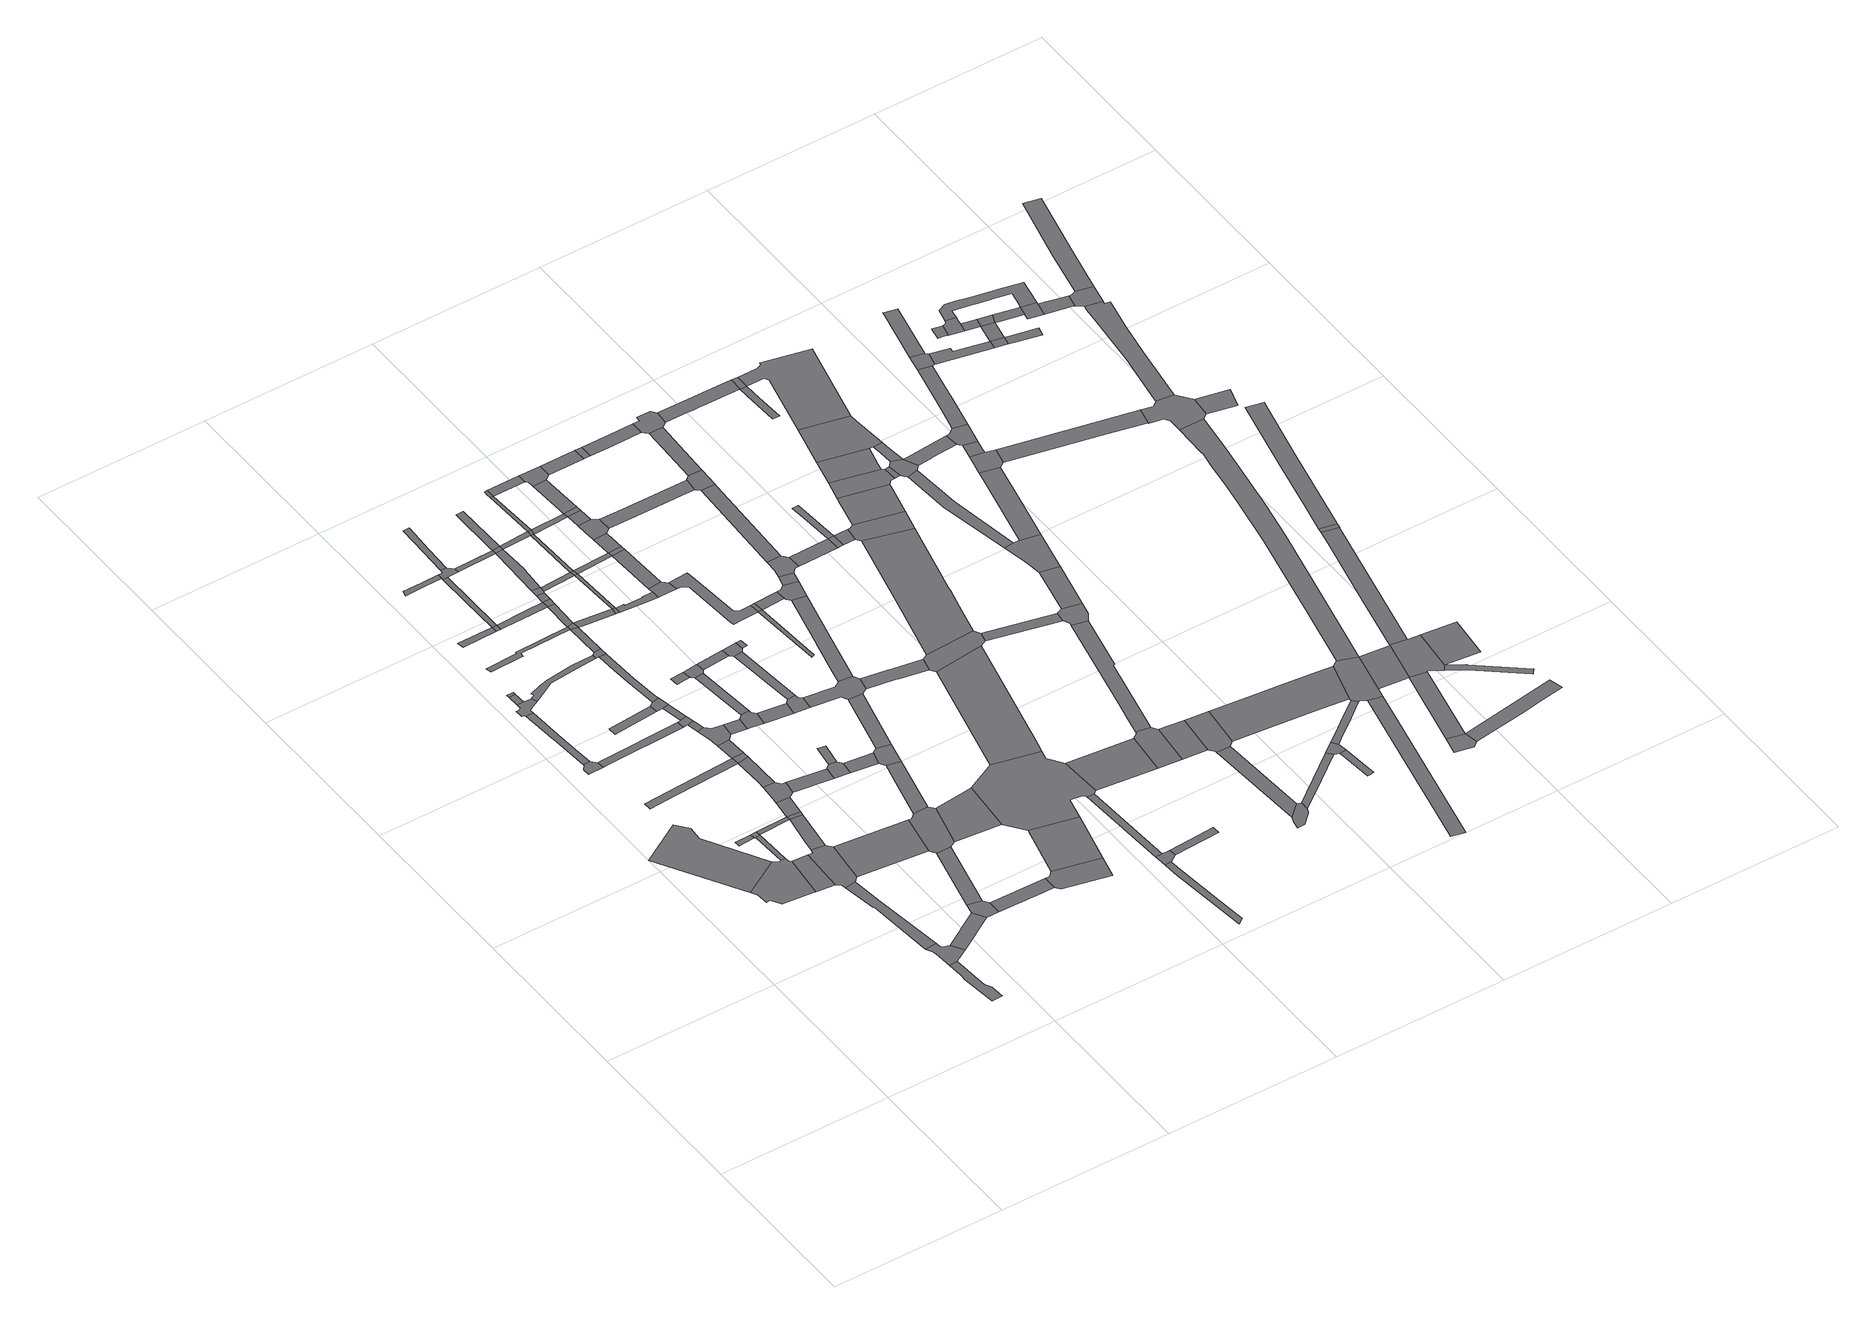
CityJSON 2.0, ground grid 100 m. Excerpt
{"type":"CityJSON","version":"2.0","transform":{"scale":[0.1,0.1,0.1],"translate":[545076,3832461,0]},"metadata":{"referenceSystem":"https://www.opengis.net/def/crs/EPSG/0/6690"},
"CityObjects":{
"road1":{"type":"Road","attributes":{"RoadStructureAttribute.sectionType":"1"},"geometry":[{"type":"MultiSurface","lod":"1","boundaries":[[[0,1,2,3,4,5]]]}]},
"road2":{"type":"Road","geometry":[{"type":"MultiSurface","lod":"1","boundaries":[[[6,5,4,7,8,9,10,11,12,13,14,15,16,17]]]}]},
"road3":{"type":"Road","attributes":{"RoadStructureAttribute.sectionType":"1"},"geometry":[{"type":"MultiSurface","lod":"1","boundaries":[[[18,19,20,21,22,23,24,25,26,27,28,29]]]}]},
"road4":{"type":"Road","geometry":[{"type":"MultiSurface","lod":"1","boundaries":[[[30,31,32,33,34,35,36,37]]]}]},
"road5":{"type":"Road","attributes":{"RoadStructureAttribute.sectionType":"1"},"geometry":[{"type":"MultiSurface","lod":"1","boundaries":[[[38,39,40,41,42,43,44,45,32,31]]]}]},
"road6":{"type":"Road","geometry":[{"type":"MultiSurface","lod":"1","boundaries":[[[46,47,48,49,50,51,52,53,54,23,22,55,56,57,58]]]}]},
"road7":{"type":"Road","geometry":[{"type":"MultiSurface","lod":"1","boundaries":[[[59,60,61,62,63]]]}]},
"road8":{"type":"Road","geometry":[{"type":"MultiSurface","lod":"1","boundaries":[[[14,13,64,65]]]}]},
"road9":{"type":"Road","attributes":{"RoadStructureAttribute.sectionType":"1"},"geometry":[{"type":"MultiSurface","lod":"1","boundaries":[[[66,67,68,69,70,71,51,50]]]}]},
"road10":{"type":"Road","attributes":{"RoadStructureAttribute.sectionType":"1"},"geometry":[{"type":"MultiSurface","lod":"1","boundaries":[[[72,73,17,16]]]}]},
"road11":{"type":"Road","geometry":[{"type":"MultiSurface","lod":"1","boundaries":[[[74,59,63,73,72]]]}]},
"road12":{"type":"Road","geometry":[{"type":"MultiSurface","lod":"1","boundaries":[[[75,76,77,78,79,80,81,82,42,41,83,84,85,86,87]]]}]},
"road13":{"type":"Road","attributes":{"RoadStructureAttribute.sectionType":"1"},"geometry":[{"type":"MultiSurface","lod":"1","boundaries":[[[88,89,77,76]]]}]},
"road14":{"type":"Road","geometry":[{"type":"MultiSurface","lod":"1","boundaries":[[[90,91,89,88]]]}]},
"road15":{"type":"Road","geometry":[{"type":"MultiSurface","lod":"1","boundaries":[[[92,93,94,65,64,95,96,68,67,97,98,99]]]}]},
"road16":{"type":"Road","attributes":{"RoadStructureAttribute.sectionType":"1"},"geometry":[{"type":"MultiSurface","lod":"1","boundaries":[[[100,101,102,103,104,105]]]}]},
"road17":{"type":"Road","attributes":{"RoadStructureAttribute.sectionType":"1"},"geometry":[{"type":"MultiSurface","lod":"1","boundaries":[[[106,74,72,107,108]]]}]},
"road18":{"type":"Road","attributes":{"RoadStructureAttribute.sectionType":"1"},"geometry":[{"type":"MultiSurface","lod":"1","boundaries":[[[109,58,57,110]]]}]},
"road19":{"type":"Road","attributes":{"RoadStructureAttribute.sectionType":"1"},"geometry":[{"type":"MultiSurface","lod":"1","boundaries":[[[111,112,37,36,113,114]]]}]},
"road20":{"type":"Road","attributes":{"RoadStructureAttribute.sectionType":"1"},"geometry":[{"type":"MultiSurface","lod":"1","boundaries":[[[108,115,116,117,92,99,118]]]}]},
"road21":{"type":"Road","geometry":[{"type":"MultiSurface","lod":"1","boundaries":[[[106,108,118,119]]]}]},
"road22":{"type":"Road","attributes":{"RoadStructureAttribute.sectionType":"1"},"geometry":[{"type":"MultiSurface","lod":"1","boundaries":[[[120,121,122,123]]]}]},
"road23":{"type":"Road","attributes":{"RoadStructureAttribute.sectionType":"1"},"geometry":[{"type":"MultiSurface","lod":"1","boundaries":[[[124,125,106,119,126]]]}]},
"road24":{"type":"Road","geometry":[{"type":"MultiSurface","lod":"1","boundaries":[[[127,128,129,130]]]}]},
"road25":{"type":"Road","geometry":[{"type":"MultiSurface","lod":"1","boundaries":[[[131,109,110,132,133,134,135]]]}]},
"road26":{"type":"Road","attributes":{"RoadStructureAttribute.sectionType":"1"},"geometry":[{"type":"MultiSurface","lod":"1","boundaries":[[[136,137,138,139,140,141,87,86,142,143,144,145]]]}]},
"road27":{"type":"Road","attributes":{"RoadStructureAttribute.sectionType":"1"},"geometry":[{"type":"MultiSurface","lod":"1","boundaries":[[[98,97,146,147]]]}]},
"road28":{"type":"Road","geometry":[{"type":"MultiSurface","lod":"1","boundaries":[[[148,149,150,151,124,126,152,153,154,155,156,157]]]}]},
"road29":{"type":"Road","attributes":{"RoadStructureAttribute.sectionType":"1"},"geometry":[{"type":"MultiSurface","lod":"1","boundaries":[[[158,159,160,161,162,163,164,165,166,167,168]]]}]},
"road30":{"type":"Road","attributes":{"RoadStructureAttribute.sectionType":"1"},"geometry":[{"type":"MultiSurface","lod":"1","boundaries":[[[169,105,170,148,157]]]}]},
"road31":{"type":"Road","geometry":[{"type":"MultiSurface","lod":"1","boundaries":[[[120,123,171,172]]]}]},
"road32":{"type":"Road","attributes":{"RoadStructureAttribute.sectionType":"1"},"geometry":[{"type":"MultiSurface","lod":"1","boundaries":[[[173,174,175,176,177,178,179,180]]]}]},
"road33":{"type":"Road","geometry":[{"type":"MultiSurface","lod":"1","boundaries":[[[181,100,105,169]]]}]},
"road34":{"type":"Road","attributes":{"RoadStructureAttribute.sectionType":"1"},"geometry":[{"type":"MultiSurface","lod":"1","boundaries":[[[182,131,135,183]]]}]},
"road35":{"type":"Road","attributes":{"RoadStructureAttribute.sectionType":"1"},"geometry":[{"type":"MultiSurface","lod":"1","boundaries":[[[184,185,186,100,181]]]}]},
"road36":{"type":"Road","geometry":[{"type":"MultiSurface","lod":"1","boundaries":[[[187,188,111,114,189,190,191]]]}]},
"road37":{"type":"Road","attributes":{"RoadStructureAttribute.sectionType":"1"},"geometry":[{"type":"MultiSurface","lod":"1","boundaries":[[[191,190,192,193]]]}]},
"road38":{"type":"Road","attributes":{"RoadStructureAttribute.sectionType":"1"},"geometry":[{"type":"MultiSurface","lod":"1","boundaries":[[[194,195,120,172,196,197]]]}]},
"road39":{"type":"Road","geometry":[{"type":"MultiSurface","lod":"1","boundaries":[[[198,199,127,130,200,201]]]}]},
"road40":{"type":"Road","attributes":{"RoadStructureAttribute.sectionType":"1"},"geometry":[{"type":"MultiSurface","lod":"1","boundaries":[[[201,200,188,187]]]}]},
"road41":{"type":"Road","geometry":[{"type":"MultiSurface","lod":"1","boundaries":[[[202,203,193,192,204,205,206,207,208,186,185,209,210]]]}]},
"road42":{"type":"Road","attributes":{"RoadStructureAttribute.sectionType":"1"},"geometry":[{"type":"MultiSurface","lod":"1","boundaries":[[[154,153,211,212]]]}]},
"road43":{"type":"Road","attributes":{"RoadStructureAttribute.sectionType":"1"},"geometry":[{"type":"MultiSurface","lod":"1","boundaries":[[[133,132,213,214,215]]]}]},
"road44":{"type":"Road","attributes":{"RoadStructureAttribute.sectionType":"1"},"geometry":[{"type":"MultiSurface","lod":"1","boundaries":[[[216,217,218,219,220,199,198,221,222,223,224]]]}]},
"road45":{"type":"Road","attributes":{"RoadStructureAttribute.sectionType":"1"},"geometry":[{"type":"MultiSurface","lod":"1","boundaries":[[[225,226,172,171,227,228,229]]]}]},
"road46":{"type":"Road","geometry":[{"type":"MultiSurface","lod":"1","boundaries":[[[230,231,173,180,194,197,232,233,234,235,236,237,238]]]}]},
"road47":{"type":"Road","geometry":[{"type":"MultiSurface","lod":"1","boundaries":[[[239,240,241,145,144,216,224]]]}]},
"road48":{"type":"Road","attributes":{"RoadStructureAttribute.sectionType":"1"},"geometry":[{"type":"MultiSurface","lod":"1","boundaries":[[[242,210,209,243,244]]]}]},
"road49":{"type":"Road","geometry":[{"type":"MultiSurface","lod":"1","boundaries":[[[245,246,247,147,146,248,249,182,183,250,251,252]]]}]},
"road50":{"type":"Road","attributes":{"RoadStructureAttribute.sectionType":"1"},"geometry":[{"type":"MultiSurface","lod":"1","boundaries":[[[168,240,239,253]]]}]},
"road51":{"type":"Road","attributes":{"RoadStructureAttribute.sectionType":"1"},"geometry":[{"type":"MultiSurface","lod":"1","boundaries":[[[254,255,256,257,230,238]]]}]},
"road52":{"type":"Road","geometry":[{"type":"MultiSurface","lod":"1","boundaries":[[[258,158,168,253]]]}]},
"road53":{"type":"Road","geometry":[{"type":"MultiSurface","lod":"1","boundaries":[[[259,260,212,211,261,262,263,264]]]}]},
"road54":{"type":"Road","geometry":[{"type":"MultiSurface","lod":"1","boundaries":[[[265,266,267,268,244,243,269,270,271]]]}]},
"road55":{"type":"Road","attributes":{"RoadStructureAttribute.sectionType":"1"},"geometry":[{"type":"MultiSurface","lod":"1","boundaries":[[[229,272,158,258,273,274]]]}]},
"road56":{"type":"Road","geometry":[{"type":"MultiSurface","lod":"1","boundaries":[[[275,276,277,278,279]]]}]},
"road57":{"type":"Road","geometry":[{"type":"MultiSurface","lod":"1","boundaries":[[[225,229,274,280]]]}]},
"road58":{"type":"Road","geometry":[{"type":"MultiSurface","lod":"1","boundaries":[[[281,282,283,259,264]]]}]},
"road59":{"type":"Road","attributes":{"RoadStructureAttribute.sectionType":"1"},"geometry":[{"type":"MultiSurface","lod":"1","boundaries":[[[284,235,234,285]]]}]},
"road60":{"type":"Road","attributes":{"RoadStructureAttribute.sectionType":"1"},"geometry":[{"type":"MultiSurface","lod":"1","boundaries":[[[286,225,280,287]]]}]},
"road61":{"type":"Road","attributes":{"RoadStructureAttribute.sectionType":"1"},"geometry":[{"type":"MultiSurface","lod":"1","boundaries":[[[288,289,267,266]]]}]},
"road62":{"type":"Road","geometry":[{"type":"MultiSurface","lod":"1","boundaries":[[[290,286,287,291,292,293,294,295]]]}]},
"road63":{"type":"Road","attributes":{"RoadStructureAttribute.sectionType":"1"},"geometry":[{"type":"MultiSurface","lod":"1","boundaries":[[[296,297,298,258,253,299,300,301]]]}]},
"road64":{"type":"Road","geometry":[{"type":"MultiSurface","lod":"1","boundaries":[[[302,275,279,289,288,303]]]}]},
"road65":{"type":"Road","attributes":{"RoadStructureAttribute.sectionType":"1"},"geometry":[{"type":"MultiSurface","lod":"1","boundaries":[[[262,261,304,305]]]}]},
"road66":{"type":"Road","attributes":{"RoadStructureAttribute.sectionType":"1"},"geometry":[{"type":"MultiSurface","lod":"1","boundaries":[[[306,307,308,246,245,309]]]}]},
"road67":{"type":"Road","attributes":{"RoadStructureAttribute.sectionType":"1"},"geometry":[{"type":"MultiSurface","lod":"1","boundaries":[[[271,270,310,311]]]}]},
"road68":{"type":"Road","attributes":{"RoadStructureAttribute.sectionType":"1"},"geometry":[{"type":"MultiSurface","lod":"1","boundaries":[[[312,313,252,251,314]]]}]},
"road69":{"type":"Road","attributes":{"RoadStructureAttribute.sectionType":"1"},"geometry":[{"type":"MultiSurface","lod":"1","boundaries":[[[315,316,317,285,318,290,295]]]}]},
"road70":{"type":"Road","geometry":[{"type":"MultiSurface","lod":"1","boundaries":[[[319,320,215,214,321,322,323,324]]]}]},
"road71":{"type":"Road","geometry":[{"type":"MultiSurface","lod":"1","boundaries":[[[325,284,285,317]]]}]},
"road72":{"type":"Road","attributes":{"RoadStructureAttribute.sectionType":"1"},"geometry":[{"type":"MultiSurface","lod":"1","boundaries":[[[326,293,292,327]]]}]},
"road73":{"type":"Road","geometry":[{"type":"MultiSurface","lod":"1","boundaries":[[[328,301,300,329,330,331]]]}]},
"road74":{"type":"Road","geometry":[{"type":"MultiSurface","lod":"1","boundaries":[[[332,305,304,306,309,333]]]}]},
"road75":{"type":"Road","attributes":{"RoadStructureAttribute.sectionType":"1"},"geometry":[{"type":"MultiSurface","lod":"1","boundaries":[[[334,302,303,335]]]}]},
"road76":{"type":"Road","attributes":{"RoadStructureAttribute.sectionType":"1"},"geometry":[{"type":"MultiSurface","lod":"1","boundaries":[[[336,337,338,284,325]]]}]},
"road77":{"type":"Road","geometry":[{"type":"MultiSurface","lod":"1","boundaries":[[[339,340,341,342,311,310,343,344]]]}]},
"road78":{"type":"Road","attributes":{"RoadStructureAttribute.sectionType":"1"},"geometry":[{"type":"MultiSurface","lod":"1","boundaries":[[[345,327,301,328]]]}]},
"road79":{"type":"Road","attributes":{"function":"2","RoadStructureAttribute.sectionType":"1"},"geometry":[{"type":"MultiSurface","lod":"1","boundaries":[[[346,319,324,347]]]}]},
"road80":{"type":"Road","geometry":[{"type":"MultiSurface","lod":"1","boundaries":[[[326,327,345,348]]]}]},
"road81":{"type":"Road","attributes":{"RoadStructureAttribute.sectionType":"1"},"geometry":[{"type":"MultiSurface","lod":"1","boundaries":[[[349,325,317,350]]]}]},
"road82":{"type":"Road","attributes":{"RoadStructureAttribute.sectionType":"1"},"geometry":[{"type":"MultiSurface","lod":"1","boundaries":[[[351,352,341,340]]]}]},
"road83":{"type":"Road","attributes":{"RoadStructureAttribute.sectionType":"1"},"geometry":[{"type":"MultiSurface","lod":"1","boundaries":[[[353,354,355,356,331,330,357,358,359]]]}]},
"road84":{"type":"Road","attributes":{"RoadStructureAttribute.sectionType":"1"},"geometry":[{"type":"MultiSurface","lod":"1","boundaries":[[[350,326,348,360]]]}]},
"road85":{"type":"Road","geometry":[{"type":"MultiSurface","lod":"1","boundaries":[[[361,362,334,335,352,351,363,364]]]}]},
"road86":{"type":"Road","attributes":{"RoadStructureAttribute.sectionType":"1"},"geometry":[{"type":"MultiSurface","lod":"1","boundaries":[[[365,366,332,333,367]]]}]},
"road87":{"type":"Road","geometry":[{"type":"MultiSurface","lod":"1","boundaries":[[[368,349,350,360]]]}]},
"road88":{"type":"Road","attributes":{"RoadStructureAttribute.sectionType":"1"},"geometry":[{"type":"MultiSurface","lod":"1","boundaries":[[[369,348,345,370]]]}]},
"road89":{"type":"Road","geometry":[{"type":"MultiSurface","lod":"1","boundaries":[[[371,372,361,364]]]}]},
"road90":{"type":"Road","geometry":[{"type":"MultiSurface","lod":"1","boundaries":[[[373,374,375,376,344,343,377,365,367,378,379,380,381,382]]]}]},
"road91":{"type":"Road","attributes":{"RoadStructureAttribute.sectionType":"1"},"geometry":[{"type":"MultiSurface","lod":"1","boundaries":[[[383,384,349,368]]]}]},
"road92":{"type":"Road","attributes":{"RoadStructureAttribute.sectionType":"1"},"geometry":[{"type":"MultiSurface","lod":"1","boundaries":[[[385,386,387,388,389,390,391]]]}]},
"road93":{"type":"Road","geometry":[{"type":"MultiSurface","lod":"1","boundaries":[[[392,393,312,314,346,347,394,395,396,397,398,399,400,401,402]]]}]},
"road94":{"type":"Road","geometry":[{"type":"MultiSurface","lod":"1","boundaries":[[[403,404,384,383,405]]]}]},
"road95":{"type":"Road","geometry":[{"type":"MultiSurface","lod":"1","boundaries":[[[406,407,359,358,408,409,410]]]}]},
"road96":{"type":"Road","attributes":{"RoadStructureAttribute.sectionType":"1"},"geometry":[{"type":"MultiSurface","lod":"1","boundaries":[[[411,368,360,412]]]}]},
"road97":{"type":"Road","attributes":{"RoadStructureAttribute.sectionType":"1"},"geometry":[{"type":"MultiSurface","lod":"1","boundaries":[[[413,370,407,406]]]}]},
"road98":{"type":"Road","geometry":[{"type":"MultiSurface","lod":"1","boundaries":[[[414,415,416,388,387,417]]]}]},
"road99":{"type":"Road","geometry":[{"type":"MultiSurface","lod":"1","boundaries":[[[418,369,370,413]]]}]},
"road100":{"type":"Road","attributes":{"RoadStructureAttribute.sectionType":"1"},"geometry":[{"type":"MultiSurface","lod":"1","boundaries":[[[419,420,421,422,423,424,425,369,418]]]}]},
"road101":{"type":"Road","attributes":{"RoadStructureAttribute.sectionType":"1"},"geometry":[{"type":"MultiSurface","lod":"1","boundaries":[[[397,416,415,398]]]}]},
"road102":{"type":"Road","attributes":{"RoadStructureAttribute.sectionType":"1"},"geometry":[{"type":"MultiSurface","lod":"1","boundaries":[[[405,383,426,427,428]]]}]},
"road103":{"type":"Road","attributes":{"RoadStructureAttribute.sectionType":"1"},"geometry":[{"type":"MultiSurface","lod":"1","boundaries":[[[429,430,431,432,433,410,409,434,435,436,437,438,439,440]]]}]},
"road104":{"type":"Road","attributes":{"RoadStructureAttribute.sectionType":"1"},"geometry":[{"type":"MultiSurface","lod":"1","boundaries":[[[441,442,443,444,445,439]]]}]},
"road105":{"type":"Road","geometry":[{"type":"MultiSurface","lod":"1","boundaries":[[[446,447,448,449,450,423,422,451,452,453]]]}]},
"road106":{"type":"Road","attributes":{"RoadStructureAttribute.sectionType":"1"},"geometry":[{"type":"MultiSurface","lod":"1","boundaries":[[[454,455,412,456,448,447]]]}]},
"road107":{"type":"Road","geometry":[{"type":"MultiSurface","lod":"1","boundaries":[[[457,411,412,455]]]}]},
"road108":{"type":"Road","geometry":[{"type":"MultiSurface","lod":"1","boundaries":[[[458,440,439,445]]]}]},
"road109":{"type":"Road","attributes":{"RoadStructureAttribute.sectionType":"1"},"geometry":[{"type":"MultiSurface","lod":"1","boundaries":[[[459,460,461,462,411,457]]]}]},
"road110":{"type":"Road","attributes":{"RoadStructureAttribute.sectionType":"1"},"geometry":[{"type":"MultiSurface","lod":"1","boundaries":[[[463,464,465,466,373,382,467,468,469]]]}]},
"road111":{"type":"Road","attributes":{"RoadStructureAttribute.sectionType":"1"},"geometry":[{"type":"MultiSurface","lod":"1","boundaries":[[[470,471,472,414,417]]]}]},
"road112":{"type":"Road","attributes":{"RoadStructureAttribute.sectionType":"1"},"geometry":[{"type":"MultiSurface","lod":"1","boundaries":[[[473,474,475,381,380,476,477,478,479]]]}]},
"road113":{"type":"Road","geometry":[{"type":"MultiSurface","lod":"1","boundaries":[[[428,427,480,460,459,481,482]]]}]},
"road114":{"type":"Road","attributes":{"RoadStructureAttribute.sectionType":"1"},"geometry":[{"type":"MultiSurface","lod":"1","boundaries":[[[483,458,445,484,485]]]}]},
"road115":{"type":"Road","attributes":{"function":"2","RoadStructureAttribute.sectionType":"1"},"geometry":[{"type":"MultiSurface","lod":"1","boundaries":[[[486,487,488,489,392,402]]]}]},
"road116":{"type":"Road","geometry":[{"type":"MultiSurface","lod":"1","boundaries":[[[490,491,492,483,485,493,463,469,494]]]}]},
"road117":{"type":"Road","attributes":{"RoadStructureAttribute.sectionType":"1"},"geometry":[{"type":"MultiSurface","lod":"1","boundaries":[[[482,481,495,496]]]}]},
"road118":{"type":"Road","attributes":{"RoadStructureAttribute.sectionType":"1"},"geometry":[{"type":"MultiSurface","lod":"1","boundaries":[[[400,399,497,498]]]}]},
"road119":{"type":"Road","attributes":{"RoadStructureAttribute.sectionType":"1"},"geometry":[{"type":"MultiSurface","lod":"1","boundaries":[[[499,500,453,452,501,502,503,504,505,506]]]}]},
"road120":{"type":"Road","attributes":{"RoadStructureAttribute.sectionType":"1"},"geometry":[{"type":"MultiSurface","lod":"1","boundaries":[[[507,490,494,508]]]}]},
"road121":{"type":"Road","geometry":[{"type":"MultiSurface","lod":"1","boundaries":[[[509,510,507,508,511,512,513,514]]]}]},
"road122":{"type":"Road","geometry":[{"type":"MultiSurface","lod":"1","boundaries":[[[496,495,515,516,517]]]}]},
"road123":{"type":"Road","geometry":[{"type":"MultiSurface","lod":"1","boundaries":[[[518,519,520,479,478,521,489,488,522,523]]]}]},
"road124":{"type":"Road","attributes":{"RoadStructureAttribute.sectionType":"1"},"geometry":[{"type":"MultiSurface","lod":"1","boundaries":[[[524,509,514,525,526]]]}]},
"road125":{"type":"Road","geometry":[{"type":"MultiSurface","lod":"1","boundaries":[[[527,528,498,497,529,530,531]]]}]},
"road126":{"type":"Road","attributes":{"RoadStructureAttribute.sectionType":"1"},"geometry":[{"type":"MultiSurface","lod":"1","boundaries":[[[532,533,513,512,534]]]}]},
"road127":{"type":"Road","attributes":{"RoadStructureAttribute.sectionType":"1"},"geometry":[{"type":"MultiSurface","lod":"1","boundaries":[[[535,517,516,536,537,538,539]]]}]},
"road128":{"type":"Road","geometry":[{"type":"MultiSurface","lod":"1","boundaries":[[[540,541,542,543,544,545,546,547,548,549]]]}]},
"road129":{"type":"Road","geometry":[{"type":"MultiSurface","lod":"1","boundaries":[[[550,506,505,551,524,526,552]]]}]},
"road130":{"type":"Road","attributes":{"RoadStructureAttribute.sectionType":"1"},"geometry":[{"type":"MultiSurface","lod":"1","boundaries":[[[530,529,553,554]]]}]},
"road131":{"type":"Road","attributes":{"RoadStructureAttribute.sectionType":"1"},"geometry":[{"type":"MultiSurface","lod":"1","boundaries":[[[555,541,540,556]]]}]},
"road132":{"type":"Road","attributes":{"function":"2","RoadStructureAttribute.sectionType":"1"},"geometry":[{"type":"MultiSurface","lod":"1","boundaries":[[[557,558,559,519,518,560,561,562,563]]]}]},
"road133":{"type":"Road","geometry":[{"type":"MultiSurface","lod":"1","boundaries":[[[564,532,534,565]]]}]},
"road134":{"type":"Road","attributes":{"RoadStructureAttribute.sectionType":"1"},"geometry":[{"type":"MultiSurface","lod":"1","boundaries":[[[566,567,550,552,568]]]}]},
"road135":{"type":"Road","attributes":{"RoadStructureAttribute.sectionType":"1"},"geometry":[{"type":"MultiSurface","lod":"1","boundaries":[[[569,570,571,572,532,564]]]}]},
"road136":{"type":"Road","attributes":{"RoadStructureAttribute.sectionType":"1"},"geometry":[{"type":"MultiSurface","lod":"1","boundaries":[[[573,574,564,565,575]]]}]},
"road137":{"type":"Road","geometry":[{"type":"MultiSurface","lod":"1","boundaries":[[[554,553,576,555,556,577,578,579]]]}]},
"road138":{"type":"Road","attributes":{"RoadStructureAttribute.sectionType":"1"},"geometry":[{"type":"MultiSurface","lod":"1","boundaries":[[[523,522,580,581]]]}]},
"road139":{"type":"Road","attributes":{"RoadStructureAttribute.sectionType":"1"},"geometry":[{"type":"MultiSurface","lod":"1","boundaries":[[[582,583,584,585,586,527,531,587,588,589,590]]]}]},
"road140":{"type":"Road","geometry":[{"type":"MultiSurface","lod":"1","boundaries":[[[591,592,539,538,566,568,593,594,595,596]]]}]},
"road141":{"type":"Road","attributes":{"RoadStructureAttribute.sectionType":"1"},"geometry":[{"type":"MultiSurface","lod":"1","boundaries":[[[597,598,549,548,599,600,601,602]]]}]},
"road142":{"type":"Road","geometry":[{"type":"MultiSurface","lod":"1","boundaries":[[[603,604,605,573,575,606,557,563,607]]]}]},
"road143":{"type":"Road","attributes":{"function":"2","RoadStructureAttribute.sectionType":"1"},"geometry":[{"type":"MultiSurface","lod":"1","boundaries":[[[608,609,603,607,610,611,612]]]}]},
"road144":{"type":"Road","geometry":[{"type":"MultiSurface","lod":"1","boundaries":[[[613,614,581,580,615,616,582,590,617,618,619]]]}]},
"road145":{"type":"Road","attributes":{"RoadStructureAttribute.sectionType":"1"},"geometry":[{"type":"MultiSurface","lod":"1","boundaries":[[[620,621,622,623,624]]]}]},
"road146":{"type":"Road","attributes":{"RoadStructureAttribute.sectionType":"1"},"geometry":[{"type":"MultiSurface","lod":"1","boundaries":[[[625,595,594,626,627,628,629,630,631,632]]]}]},
"road147":{"type":"Road","geometry":[{"type":"MultiSurface","lod":"1","boundaries":[[[633,597,602,624,623,634]]]}]},
"road148":{"type":"Road","geometry":[{"type":"MultiSurface","lod":"1","boundaries":[[[635,608,612,636,637,638,639,640]]]}]},
"road149":{"type":"Road","attributes":{"RoadStructureAttribute.sectionType":"1"},"geometry":[{"type":"MultiSurface","lod":"1","boundaries":[[[641,642,613,619,643]]]}]},
"road150":{"type":"Road","attributes":{"RoadStructureAttribute.sectionType":"1"},"geometry":[{"type":"MultiSurface","lod":"1","boundaries":[[[644,645,646,579,578,647,648,649,650,651]]]}]},
"road151":{"type":"Road","attributes":{"function":"2","RoadStructureAttribute.sectionType":"1"},"geometry":[{"type":"MultiSurface","lod":"1","boundaries":[[[652,635,640,653,654]]]}]},
"road152":{"type":"Road","attributes":{"RoadStructureAttribute.sectionType":"1"},"geometry":[{"type":"MultiSurface","lod":"1","boundaries":[[[655,656,657,658,659,660,661,662]]]}]},
"road153":{"type":"Road","geometry":[{"type":"MultiSurface","lod":"1","boundaries":[[[663,664,665,666,667,668,641,643,669,670]]]}]},
"road154":{"type":"Road","attributes":{"RoadStructureAttribute.sectionType":"1"},"geometry":[{"type":"MultiSurface","lod":"1","boundaries":[[[631,671,672,673,674,675,676,677]]]}]},
"road155":{"type":"Road","attributes":{"RoadStructureAttribute.sectionType":"1"},"geometry":[{"type":"MultiSurface","lod":"1","boundaries":[[[678,679,680,681,682,633,634,683,684,685,686]]]}]},
"road156":{"type":"Road","attributes":{"RoadStructureAttribute.sectionType":"1"},"geometry":[{"type":"MultiSurface","lod":"1","boundaries":[[[687,639,638,688]]]}]},
"road157":{"type":"Road","attributes":{"RoadStructureAttribute.sectionType":"1"},"geometry":[{"type":"MultiSurface","lod":"1","boundaries":[[[689,690,691,692,693,694,666,665]]]}]},
"road158":{"type":"Road","geometry":[{"type":"MultiSurface","lod":"1","boundaries":[[[695,652,654,696,697,698,699,700]]]}]},
"road159":{"type":"Road","geometry":[{"type":"MultiSurface","lod":"1","boundaries":[[[632,631,677,701]]]}]},
"road160":{"type":"Road","geometry":[{"type":"MultiSurface","lod":"1","boundaries":[[[702,703,687,688,704,705,692,691,706,707,708,709]]]}]},
"road161":{"type":"Road","attributes":{"RoadStructureAttribute.sectionType":"1"},"geometry":[{"type":"MultiSurface","lod":"1","boundaries":[[[710,711,698,697,712,713,702,709]]]}]},
"road162":{"type":"Road","attributes":{"RoadStructureAttribute.sectionType":"1"},"geometry":[{"type":"MultiSurface","lod":"1","boundaries":[[[714,715,716,717,718,701,677,719,720,721,722,723,724,695,700,725,726,727]]]}]},
"road163":{"type":"Road","attributes":{"RoadStructureAttribute.sectionType":"1"},"geometry":[{"type":"MultiSurface","lod":"1","boundaries":[[[728,729,663,670,730,731,732]]]}]},
"road164":{"type":"Road","attributes":{"RoadStructureAttribute.sectionType":"1"},"geometry":[{"type":"MultiSurface","lod":"1","boundaries":[[[733,734,735,736,709,708,737,738,739,740]]]}]},
"road165":{"type":"Road","geometry":[{"type":"MultiSurface","lod":"1","boundaries":[[[741,742,743,744,745]]]}]},
"road166":{"type":"Road","geometry":[{"type":"MultiSurface","lod":"1","boundaries":[[[746,651,650,678,686,747,655,662,748,749,750]]]}]},
"road167":{"type":"Road","geometry":[{"type":"MultiSurface","lod":"1","boundaries":[[[751,728,732,752,753,754]]]}]},
"road168":{"type":"Road","attributes":{"RoadStructureAttribute.sectionType":"1"},"geometry":[{"type":"MultiSurface","lod":"1","boundaries":[[[755,741,745,756]]]}]},
"road169":{"type":"Road","attributes":{"RoadStructureAttribute.sectionType":"1"},"geometry":[{"type":"MultiSurface","lod":"1","boundaries":[[[757,751,754,758,759]]]}]},
"road170":{"type":"Road","attributes":{"RoadStructureAttribute.sectionType":"1"},"geometry":[{"type":"MultiSurface","lod":"1","boundaries":[[[760,750,749,761,755,762]]]}]},
"road171":{"type":"Road","geometry":[{"type":"MultiSurface","lod":"1","boundaries":[[[763,764,733,740,757,759,765]]]}]},
"road172":{"type":"Road","geometry":[{"type":"MultiSurface","lod":"1","boundaries":[[[766,767,762,755,756,768,769,770,771,772,773,774,775,776]]]}]},
"road173":{"type":"Road","attributes":{"RoadStructureAttribute.sectionType":"1"},"geometry":[{"type":"MultiSurface","lod":"1","boundaries":[[[777,745,744,778,779,780]]]}]},
"road174":{"type":"Road","attributes":{"RoadStructureAttribute.sectionType":"1"},"geometry":[{"type":"MultiSurface","lod":"1","boundaries":[[[781,782,783,763,765,784,785,786,787]]]}]},
"road175":{"type":"Road","geometry":[{"type":"MultiSurface","lod":"1","boundaries":[[[788,781,787,789,790,791]]]}]},
"road176":{"type":"Road","attributes":{"RoadStructureAttribute.sectionType":"1"},"geometry":[{"type":"MultiSurface","lod":"1","boundaries":[[[792,793,773,772,794,795,796,797]]]}]},
"road177":{"type":"Road","attributes":{"RoadStructureAttribute.sectionType":"1"},"geometry":[{"type":"MultiSurface","lod":"1","boundaries":[[[753,752,798,799,800,801]]]}]},
"road178":{"type":"Road","attributes":{"RoadStructureAttribute.sectionType":"1"},"geometry":[{"type":"MultiSurface","lod":"1","boundaries":[[[774,773,802,803]]]}]},
"road179":{"type":"Road","attributes":{"RoadStructureAttribute.sectionType":"1"},"geometry":[{"type":"MultiSurface","lod":"1","boundaries":[[[804,805,806,807,808,809,810,811,812,746,750,813,814,815,816,817,818,819]]]}]},
"road180":{"type":"Road","attributes":{"RoadStructureAttribute.sectionType":"1"},"geometry":[{"type":"MultiSurface","lod":"1","boundaries":[[[820,821,822,766,776,823,824]]]}]},
"road181":{"type":"Road","attributes":{"RoadStructureAttribute.sectionType":"1"},"geometry":[{"type":"MultiSurface","lod":"1","boundaries":[[[825,826,788,791,827]]]}]},
"road182":{"type":"Road","attributes":{"RoadStructureAttribute.sectionType":"1"},"geometry":[{"type":"MultiSurface","lod":"1","boundaries":[[[828,829,790,789,830,831]]]}]},
"road183":{"type":"Road","geometry":[{"type":"MultiSurface","lod":"1","boundaries":[[[832,833,834,835,836,837,838]]]}]},
"road184":{"type":"Road","attributes":{"RoadStructureAttribute.sectionType":"1"},"geometry":[{"type":"MultiSurface","lod":"1","boundaries":[[[839,840,841,842,838,837,843,844,845,846,847]]]}]},
"road185":{"type":"Road","geometry":[{"type":"MultiSurface","lod":"1","boundaries":[[[848,820,824,849]]]}]},
"road186":{"type":"Road","geometry":[{"type":"MultiSurface","lod":"1","boundaries":[[[831,830,850,851]]]}]},
"road187":{"type":"Road","attributes":{"RoadStructureAttribute.sectionType":"1"},"geometry":[{"type":"MultiSurface","lod":"1","boundaries":[[[852,844,843,853,854]]]}]},
"road188":{"type":"Road","attributes":{"RoadStructureAttribute.sectionType":"1"},"geometry":[{"type":"MultiSurface","lod":"1","boundaries":[[[853,831,851,855]]]}]},
"road189":{"type":"Road","geometry":[{"type":"MultiSurface","lod":"1","boundaries":[[[854,853,855,856]]]}]},
"road190":{"type":"Road","geometry":[{"type":"MultiSurface","lod":"1","boundaries":[[[857,858,859,860,851,850]]]}]},
"road191":{"type":"Road","geometry":[{"type":"MultiSurface","lod":"1","boundaries":[[[861,862,863,801,800,864,865,866,804,819,867,868,869,870]]]}]},
"road192":{"type":"Road","attributes":{"RoadStructureAttribute.sectionType":"1"},"geometry":[{"type":"MultiSurface","lod":"1","boundaries":[[[871,872,873,874,875,876,877,839,847,878,879,880,881,882,883,884,885,886]]]}]},
"road193":{"type":"Road","attributes":{"RoadStructureAttribute.sectionType":"1"},"geometry":[{"type":"MultiSurface","lod":"1","boundaries":[[[856,855,887,888,885]]]}]},
"road194":{"type":"Road","attributes":{"RoadStructureAttribute.sectionType":"1"},"geometry":[{"type":"MultiSurface","lod":"1","boundaries":[[[889,890,891,848,849,892,893,894,895]]]}]},
"road195":{"type":"Road","geometry":[{"type":"MultiSurface","lod":"1","boundaries":[[[885,888,896,897,898,886]]]}]},
"road196":{"type":"Road","attributes":{"RoadStructureAttribute.sectionType":"1"},"geometry":[{"type":"MultiSurface","lod":"1","boundaries":[[[868,867,899,900]]]}]},
"road197":{"type":"Road","attributes":{"RoadStructureAttribute.sectionType":"1"},"geometry":[{"type":"MultiSurface","lod":"1","boundaries":[[[901,902,903,904,905,906,907,861,870,908,909,910,911,912,913,914,915]]]}]},
"road198":{"type":"Road","attributes":{"RoadStructureAttribute.sectionType":"1"},"geometry":[{"type":"MultiSurface","lod":"1","boundaries":[[[916,898,897,917,918,919,920]]]}]},
"road199":{"type":"Road","geometry":[{"type":"MultiSurface","lod":"1","boundaries":[[[921,922,923,920,919,924,925,901,915,926]]]}]},
"road200":{"type":"Road","attributes":{"RoadStructureAttribute.sectionType":"1"},"geometry":[{"type":"MultiSurface","lod":"1","boundaries":[[[927,928,921,926,929,930]]]}]}
},
"vertices":[
[298,2093,0],[304,2179,0],[248,2248,0],[2,2102,0],[284,1624,0],[499,1751,0],
[528,1731,0],[304,1590,0],[312,1520,0],[329,1522,0],[334,1520,0],[367,1467,0],[542,1449,0],[554,1447,0],[580,1698,0],[570,1705,0],[568,1736,0],[543,1735,0],
[882,383,0],[861,418,0],[859,440,0],[857,468,0],[846,633,0],[797,629,0],[802,567,0],[803,545,0],[804,536,0],[803,498,0],[825,294,0],[886,297,0],
[168,2865,0],[168,2866,0],[131,2862,0],[130,2860,0],[109,2831,0],[110,2790,0],[198,2793,0],[196,2835,0],
[162,2956,0],[150,3114,0],[150,3118,0],[136,3317,0],[94,3314,0],[110,3115,0],[110,3114,0],[113,3076,0],
[845,760,0],[842,764,0],[839,771,0],[836,778,0],[833,800,0],[767,792,0],[787,756,0],[788,743,0],[789,735,0],[849,635,0],[852,636,0],[926,681,0],[883,750,0],
[524,1974,0],[429,1971,0],[430,1955,0],[431,1940,0],[525,1946,0],
[662,1436,0],[673,1692,0],
[779,1210,0],[756,1397,0],[693,1386,0],[724,1194,0],[732,1190,0],[763,836,0],
[560,1949,0],[532,1938,0],
[558,1976,0],
[180,3407,0],[143,3410,0],[105,3408,0],[106,3379,0],[87,3372,0],[74,3371,0],[76,3326,0],[83,3328,0],[134,3339,0],[159,3353,0],[187,3368,0],[202,3376,0],[185,3406,0],
[140,3478,0],[102,3476,0],
[140,3498,0],[102,3496,0],
[707,1713,0],[705,1698,0],[704,1690,0],[687,1412,0],[689,1410,0],[782,1424,0],[811,1670,0],[784,1701,0],
[763,2488,0],[361,2464,0],[218,2456,0],[220,2410,0],[379,2419,0],[767,2440,0],
[745,1983,0],[569,1949,0],[745,1958,0],
[1104,886,0],[1148,818,0],
[688,2857,0],[211,2835,0],[227,2795,0],[690,2813,0],
[745,1950,0],[745,1949,0],[718,1779,0],[818,1948,0],
[821,1973,0],
[323,3948,0],[115,3946,0],[121,3909,0],[323,3913,0],
[759,2098,0],[746,1983,0],[837,2090,0],
[642,3032,0],[381,3009,0],[385,2959,0],[647,2982,0],
[1118,948,0],[1218,816,0],[1219,896,0],[1215,904,0],[1197,930,0],
[490,3499,0],[327,3477,0],[279,3462,0],[207,3439,0],[214,3426,0],[215,3423,0],[334,3448,0],[501,3463,0],[618,3473,0],[616,3499,0],
[1184,1381,0],[1228,1626,0],
[770,2226,0],[768,2187,0],[766,2167,0],[763,2134,0],[859,2105,0],[871,2114,0],[882,2193,0],[862,2195,0],[844,2216,0],[837,2223,0],
[632,3741,0],[315,3731,0],[315,3726,0],[315,3721,0],[127,3714,0],[133,3681,0],[327,3688,0],[330,3688,0],[330,3691,0],[330,3711,0],[632,3721,0],
[834,2451,0],[772,2269,0],
[348,3913,0],[348,3949,0],
[318,4418,0],[223,4416,0],[140,4414,0],[106,4414,0],[98,4381,0],[124,4381,0],[221,4384,0],[318,4386,0],
[832,2490,0],
[1208,1345,0],[1291,1345,0],
[827,2606,0],[827,2609,0],[754,2604,0],
[748,2870,0],[709,2862,0],[717,2814,0],[718,2815,0],[758,2822,0],
[732,2748,0],[771,2756,0],
[318,4376,0],[320,4178,0],[347,4181,0],[346,4376,0],
[711,3058,0],[669,3050,0],[685,2985,0],[724,2993,0],
[805,2724,0],[798,2731,0],[735,2730,0],[738,2717,0],[751,2650,0],[752,2634,0],[753,2623,0],[854,2637,0],[864,2717,0],
[1096,2083,0],[1106,2162,0],
[1490,812,0],[1546,811,0],[1547,891,0],
[638,3474,0],[638,3473,0],[644,3349,0],[651,3245,0],[667,3076,0],[706,3082,0],[691,3248,0],[684,3351,0],[679,3470,0],
[633,3961,0],[537,3957,0],[379,3914,0],[538,3917,0],[632,3919,0],
[346,4437,0],[345,4418,0],[357,4376,0],[394,4378,0],[412,4378,0],[411,4407,0],[394,4421,0],[379,4435,0],[378,4436,0],
[677,3516,0],[637,3515,0],[630,3510,0],
[880,2714,0],[944,2625,0],[954,2705,0],
[1361,1651,0],[1276,1648,0],[1247,1624,0],[1200,1356,0],[1207,1347,0],[1315,1359,0],[1326,1365,0],[1387,1620,0],
[672,3710,0],
[384,4596,0],[392,4781,0],[357,4781,0],[351,4597,0],
[671,3750,0],
[1132,2183,0],[1112,2167,0],[1184,2071,0],[1195,2150,0],[1191,2156,0],[1176,2176,0],
[1028,2714,0],[1027,2728,0],[977,2726,0],[975,2723,0],[975,2621,0],[1039,2612,0],[1049,2692,0],
[631,3754,0],[671,3757,0],[675,3918,0],
[918,3146,0],[839,3139,0],[842,3113,0],[844,3089,0],[922,3097,0],
[676,3960,0],
[1196,2304,0],[1171,2308,0],[1151,2311,0],
[641,4414,0],[641,4386,0],
[634,4015,0],[677,4014,0],
[993,3083,0],[943,3079,0],
[635,4060,0],[679,4024,0],[682,4024,0],[683,4054,0],[683,4056,0],[683,4059,0],
[876,3728,0],[873,3729,0],[818,3734,0],[692,3707,0],[883,3687,0],[887,3727,0],
[1005,3155,0],[1010,3105,0],
[1340,2050,0],[1361,2128,0],
[1363,2017,0],[1349,1958,0],[1333,1889,0],[1441,1999,0],
[1201,2591,0],[1211,2670,0],
[1617,1646,0],[1569,1640,0],[1591,1339,0],
[690,4211,0],[695,4219,0],[687,4394,0],[641,4374,0],
[1600,918,0],[1572,890,0],[1552,803,0],[1570,784,0],[1836,722,0],[1867,855,0],
[686,4419,0],
[869,4066,0],[874,4036,0],
[905,3727,0],[895,3686,0],[905,3685,0],[905,3721,0],
[1393,2150,0],[1472,2132,0],
[1167,3170,0],[1171,3120,0],
[680,4732,0],[638,4731,0],[640,4428,0],
[1283,2677,0],[1281,2695,0],[1232,2690,0],[1218,2677,0],[1290,2580,0],[1300,2658,0],
[892,4036,0],
[1675,1229,0],[1941,1167,0],
[886,4066,0],
[863,4431,0],[858,4401,0],
[1242,3107,0],[1192,3102,0],
[1060,3716,0],[1060,3713,0],[954,3712,0],[954,3721,0],[1060,3674,0],[1123,3670,0],[1123,3717,0],
[875,4399,0],
[1252,3178,0],[1209,3174,0],[1255,3125,0],[1257,3128,0],
[1481,2524,0],[1437,2337,0],[1561,2517,0],
[883,4431,0],
[1104,4076,0],[1106,4048,0],
[1290,3131,0],[1285,3181,0],
[1514,2661,0],[1513,2659,0],[1513,2655,0],[1477,2634,0],[1460,2557,0],[1588,2535,0],[1595,2539,0],[1597,2539,0],[1612,2616,0],[1592,2650,0],
[866,4742,0],[850,4742,0],
[2168,276,0],[2135,571,0],[2131,642,0],[2092,640,0],[2097,562,0],[2151,76,0],[2187,103,0],
[1789,1732,0],[1776,1725,0],[1972,1299,0],[2038,1290,0],[2055,1273,0],[2055,1268,0],[2094,1267,0],[2115,1283,0],[2103,1534,0],[2044,1618,0],[2057,1670,0],
[849,4792,0],[849,4762,0],[866,4792,0],
[1199,3757,0],[1121,3747,0],[1143,3670,0],[1234,3669,0],[1227,3730,0],
[1083,4438,0],[1086,4408,0],
[1184,4052,0],
[2171,717,0],[2127,715,0],[2088,716,0],[2174,672,0],
[1182,4080,0],
[1181,4112,0],[1178,4167,0],[1176,4201,0],[1177,4202,0],[1098,4199,0],[1104,4082,0],[1104,4079,0],
[878,4742,0],[1054,4742,0],[1054,4792,0],
[1402,3362,0],[1374,3383,0],[1347,3705,0],[1344,3739,0],[1284,3734,0],[1262,3668,0],[1293,3641,0],[1317,3323,0],[1320,3296,0],[1374,3299,0],[1473,3304,0],[1470,3365,0],
[1505,2883,0],[1505,2880,0],[1515,2884,0],[1525,2888,0],[1496,3305,0],
[1175,4325,0],[1170,4328,0],[1091,4326,0],[1094,4265,0],[1097,4205,0],[1180,4205,0],[1207,4225,0],[1204,4305,0],
[1170,4330,0],[1165,4412,0],[1087,4408,0],
[1163,4443,0],
[1492,3367,0],
[1150,4692,0],[1070,4688,0],[1082,4474,0],[1083,4443,0],
[1657,3282,0],[1586,2975,0],[1582,2958,0],[1531,2738,0],[1613,2739,0],[1664,2957,0],[1736,3265,0],
[2445,688,0],[2442,733,0],[2357,728,0],
[1950,2559,0],[1786,2587,0],[1765,2590,0],[1756,2511,0],[1772,2508,0],[1934,2478,0],[1951,2558,0],
[1068,4730,0],[1181,4715,0],[1183,4792,0],
[1630,3374,0],[1504,3305,0],[1633,3313,0],
[2068,1719,0],[2077,1755,0],[2243,2477,0],[1953,2444,0],
[1684,3395,0],[1655,3375,0],[1643,3374,0],[1640,3303,0],[1763,3377,0],
[1389,4716,0],[1389,4792,0],
[2460,1247,0],[2485,1493,0],
[1721,4302,0],[1339,4304,0],[1339,4224,0],[1596,4223,0],[1642,4223,0],[1708,4223,0],[1716,4223,0],[1725,4302,0],
[1700,3460,0],[1778,3442,0],
[1715,3580,0],[1712,3510,0],[1806,3467,0],[1825,3468,0],[1824,3548,0],[1795,3581,0],
[1414,4716,0],[1428,4716,0],[1429,4792,0],
[2272,2591,0],[1985,2575,0],[1965,2565,0],[1935,2476,0],[2279,2497,0],[2294,2557,0],
[1740,4199,0],[1821,4180,0],[1821,4196,0],
[2519,1527,0],[2517,1515,0],[2597,1232,0],[2623,1480,0],[2600,1514,0],
[2060,3553,0],[2057,3553,0],[2061,3472,0],
[1599,4792,0],[1569,4715,0],[1729,4716,0],[1733,4716,0],[1734,4792,0],
[2882,643,0],[2806,574,0],[2795,544,0],[2786,496,0],[2819,498,0],[2831,499,0],[2891,555,0],[2895,565,0],[2904,584,0],[2905,635,0],
[1748,4323,0],[1722,4218,0],[1827,4322,0],
[2740,1218,0],[2766,1465,0],
[2766,1179,0],[2846,1177,0],
[2188,3447,0],[2081,2988,0],[2024,2743,0],[2309,2746,0],[2345,2897,0],[2351,2926,0],[2456,3377,0],
[2095,3555,0],[2096,3473,0],
[1764,4690,0],[1748,4325,0],[1842,4687,0],
[2074,3838,0],[2056,3837,0],[2039,3836,0],[2046,3746,0],
[2180,3556,0],[2099,3555,0],[2168,3474,0],
[2766,1188,0],[2871,1198,0],[2877,1203,0],[2903,1450,0],
[2679,2404,0],[2689,2464,0],
[2696,2351,0],[2629,2035,0],[2564,1730,0],[2541,1628,0],[2535,1599,0],[2702,1992,0],[2712,1995,0],[2727,2064,0],[2783,2332,0],
[1777,4819,0],[1777,4792,0],[1847,4691,0],[1873,4710,0],[1880,4791,0],[1859,4819,0],
[3211,873,0],[2971,686,0],[2917,595,0],[2989,650,0],[2995,655,0],[3236,840,0],
[2217,3570,0],[2193,3556,0],[2192,3556,0],[2181,3456,0],[2487,3506,0],
[2264,3773,0],[2259,3751,0],[2518,3639,0],[2527,3674,0],[2535,3710,0],
[2724,2479,0],[2693,2465,0],[2683,2404,0],[2700,2368,0],[2797,2353,0],[2814,2379,0],[2831,2455,0],
[3286,617,0],[3306,619,0],[3326,621,0],[3307,834,0],[3267,830,0],
[2092,4788,0],[2005,4709,0],[2041,4708,0],[2091,4708,0],[2093,4708,0],[2317,4706,0],[2317,4704,0],[2318,4784,0],
[3274,922,0],[3299,889,0],
[2291,3890,0],[2545,3722,0],[2556,3733,0],[2582,3735,0],[2577,3815,0],[2562,3825,0],
[2783,2762,0],[2782,2750,0],[2894,2739,0],
[3557,1382,0],[3330,1406,0],[3097,1430,0],[3332,1156,0],[3481,1139,0],[3498,1137,0],[3529,1134,0],[3599,1377,0],
[2328,4049,0],[2572,3870,0],[2599,3986,0],
[3597,1074,0],[3598,1074,0],[3479,508,0],[3433,288,0],[3376,20,0],[3456,3,0],[3639,874,0],[3677,1057,0],
[2837,3012,0],[2812,3012,0],[2800,3011,0],[2743,3006,0],[2770,2870,0],[2775,2846,0],[2896,2752,0],[2947,2989,0],
[2320,4597,0],[2321,4558,0],[2327,4432,0],[2348,4433,0],[2368,4434,0],[2360,4599,0],[2355,4705,0],
[3531,1121,0],[3488,1087,0],[3441,1051,0],[3433,1045,0],[3334,968,0],[3334,917,0],[3458,1013,0],[3512,1056,0],[3555,1090,0],
[2606,3818,0],[2616,3737,0],
[2799,3016,0],[2729,3431,0],[2704,3720,0],[2642,3705,0],[2661,3426,0],[2730,3075,0],
[2386,4298,0],[2612,3986,0],[2623,3986,0],[2678,3988,0],[2661,4189,0],[2657,4235,0],
[2356,4784,0],
[2632,3848,0],[2624,3839,0],[2631,3719,0],[2640,3708,0],[2709,3725,0],[2719,3735,0],[2731,3748,0],[2693,3825,0],
[2691,3844,0],[2683,3931,0],[2623,3984,0],[2627,3927,0],
[2505,4810,0],[2501,4795,0],[2473,4782,0],[2468,4782,0],[2466,4782,0],[2356,4705,0],[2358,4705,0],[2458,4704,0],[2459,4703,0],[2465,4694,0],[2474,4679,0],[2706,4442,0],[2717,4490,0],[2777,4747,0],
[2949,3532,0],[2926,3425,0],[3025,3357,0],[3027,3368,0],[3057,3508,0],
[2966,3850,0],[2812,3836,0],[2723,3827,0],[2711,3826,0],[2736,3749,0],[2813,3755,0],[2820,3756,0],[2974,3769,0],
[3760,623,0],[3737,519,0],[3841,497,0],[3873,523,0],[3858,602,0],
[3634,1400,0],[3564,1096,0],[3689,1114,0],[3690,1116,0],[3742,1363,0],
[2976,3657,0],[3090,3529,0],[3111,3628,0],[3055,3640,0],
[3862,1097,0],[3958,1083,0],
[2995,3744,0],[3061,3671,0],[3073,3727,0],
[3910,1345,0],[3857,1098,0],[3915,1344,0],
[3022,3877,0],[2990,3852,0],[3101,3860,0],
[3916,1349,0],[3915,1345,0],[3959,1088,0],[3966,1087,0],[4015,1056,0],[4017,1055,0],[4035,1043,0],[4056,1076,0],[4082,1326,0],[4022,1332,0],[4010,1334,0],
[4426,692,0],[4197,572,0],[4320,592,0],[4446,612,0],
[3120,4327,0],[3070,4095,0],[3038,3947,0],[3148,4078,0],[3149,4080,0],[3149,4082,0],[3197,4310,0],
[3141,4425,0],[3214,4315,0],[3231,4394,0],[3218,4409,0],
[4153,1014,0],[4149,1017,0],[4131,983,0],[4135,980,0],[4384,776,0],[4407,804,0],
[3373,3468,0],[3629,3414,0],[3846,3367,0],[3867,3468,0],
[4259,1054,0],[4286,1303,0],
[3945,3238,0],[3941,3045,0],[3941,3021,0],[3929,2939,0],[3903,2762,0],[3883,2633,0],[3829,2330,0],[3782,2100,0],[3715,1779,0],[3868,1954,0],[3942,2300,0],[3986,2547,0],[4020,2763,0],[4037,2873,0],[4059,3012,0],[4088,3235,0],
[4100,2221,0],[4083,2136,0],[3992,1710,0],[4195,2201,0],[4196,2201,0],
[3214,4770,0],[3215,4770,0],[3291,4754,0],
[3339,4342,0],[3344,4368,0],[3525,4248,0],[3536,4300,0],
[3348,4536,0],[3344,4517,0],[3336,4477,0],[3334,4465,0],[3372,4457,0],[3389,4453,0],[3405,4527,0],
[3437,4549,0],[3430,4537,0],[3424,4531,0],[3419,4529,0],[3474,4435,0],[3485,4489,0],[3486,4491,0],[3490,4513,0],[3495,4538,0],
[4106,2251,0],[4201,2231,0],
[3599,4233,0],[3610,4285,0],
[3515,4483,0],[3559,4417,0],[3570,4471,0],
[3632,4400,0],
[3652,4454,0],
[3638,4224,0],[3778,4194,0],[3789,4247,0],[3641,4278,0],
[3968,3479,0],[3941,3457,0],[3936,3453,0],[3845,3361,0],[3925,3346,0],[3947,3317,0],[4119,3260,0],[4129,3382,0],[4109,3409,0],[4067,3463,0],
[3916,4564,0],[3781,4593,0],[3771,4595,0],[3626,4625,0],[3561,4639,0],[3502,4652,0],[3453,4628,0],[3505,4592,0],[3610,4571,0],[3641,4565,0],[3713,4551,0],[3718,4550,0],[3824,4530,0],[3805,4442,0],[3800,4423,0],[3886,4406,0],
[3649,4396,0],[3788,4368,0],
[4306,3192,0],[4214,2765,0],[4146,2444,0],[4202,2236,0],[4314,2766,0],[4374,3036,0],[4404,3170,0],
[3780,4331,0],[3868,4313,0],[3884,4394,0],
[4283,3225,0],[4317,3341,0],
[4064,4248,0],[4059,4225,0],[4050,4127,0],[4040,4024,0],[4019,3815,0],[4014,3787,0],[3968,3484,0],[4067,3468,0],[4118,3815,0],[4150,4019,0],[4170,4119,0],[4187,4205,0],[4168,4209,0],[4157,4211,0],[4161,4228,0],
[3942,4381,0],[3978,4291,0],[4002,4286,0],[4026,4279,0],[4044,4357,0],
[4088,4365,0],[4072,4359,0],[4055,4355,0],[4040,4273,0],[4053,4263,0],[4185,4345,0],
[4235,5045,0],[4144,4639,0],[4242,4619,0],[4333,5023,0]
]}
